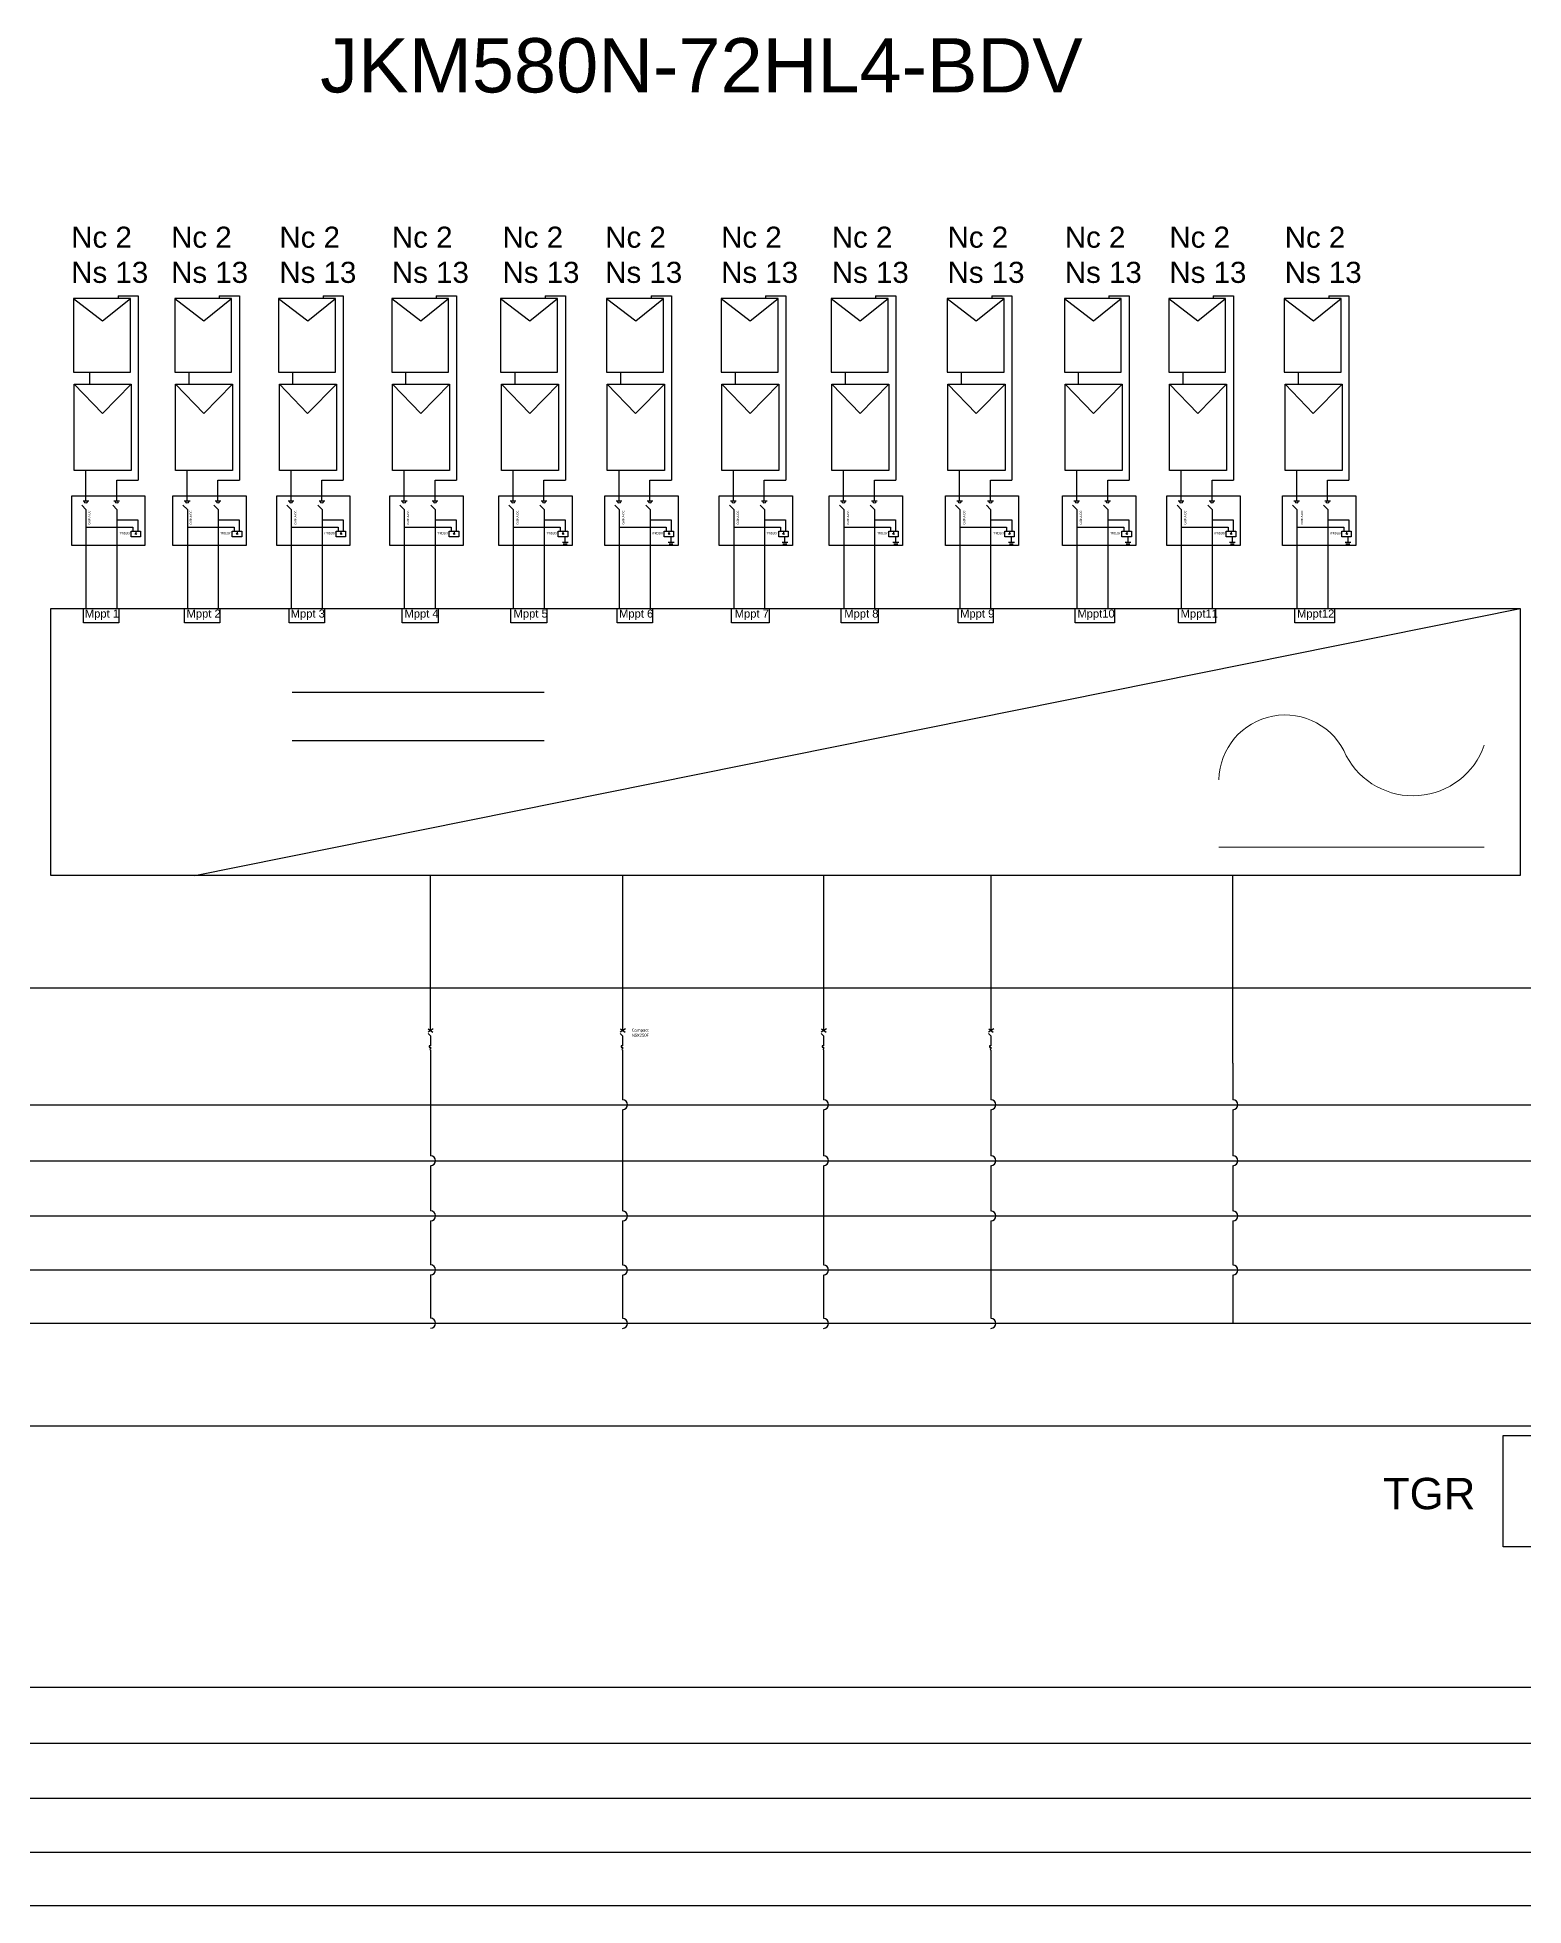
# Model space of a CAD drawing. Header units: inches. Extents: x 355 to 1848, y 183 to 399.
# Drawn here: x 787.7 to 916.8, y 236.9 to 399.1 of the extents above; entities that cross this region are included whole.
import ezdxf

# ---------------------------------------------------------------- set-up
doc = ezdxf.new("R2010")
doc.units = ezdxf.units.IN
doc.header["$MEASUREMENT"] = 0
doc.layers.add('PDF2_Geometry', color=7, linetype='Continuous', true_color=0x2676ba)
doc.styles.get("Standard").update_dxf_attribs({"font": 'arial.ttf'})

msp = doc.modelspace()

# ---------------------------------------------------------------- linework, layer by layer
for p, q in [((790.88, 376.41), (793.41, 374.47)), ((793.41, 374.47), (795.82, 376.41)), ((799.67, 376.41), (802.2, 374.47)), ((802.2, 374.47), (804.61, 376.41)), ((808.69, 376.41), (811.22, 374.47)), ((811.22, 374.47), (813.63, 376.41)), ((818.51, 376.41), (821.04, 374.47)), ((821.04, 374.47), (823.45, 376.41)), ((827.97, 376.41), (830.5, 374.47)), ((830.5, 374.47), (832.91, 376.41)), ((837.17, 376.41), (839.7, 374.47)), ((839.7, 374.47), (842.11, 376.41)), ((847.11, 376.41), (849.63, 374.47)), ((849.63, 374.47), (852.05, 376.41)), ((856.66, 376.41), (859.18, 374.47)), ((859.18, 374.47), (861.6, 376.41)), ((866.74, 376.41), (869.26, 374.47)), ((869.26, 374.47), (871.68, 376.41)), ((876.91, 376.41), (879.43, 374.47)), ((879.43, 374.47), (881.85, 376.41)), ((885.97, 376.41), (888.49, 374.47)), ((888.49, 374.47), (890.91, 376.41)), ((896, 376.41), (898.53, 374.47)), ((898.53, 374.47), (900.95, 376.41)), ((790.95, 368.97), (793.4, 366.42)), ((793.4, 366.42), (795.9, 368.97)), ((799.74, 368.97), (802.19, 366.42)), ((802.19, 366.42), (804.7, 368.97)), ((808.76, 368.97), (811.21, 366.42)), ((811.21, 366.42), (813.72, 368.97)), ((818.57, 368.97), (821.03, 366.42)), ((821.03, 366.42), (823.53, 368.97)), ((828.04, 368.97), (830.49, 366.42)), ((830.49, 366.42), (832.99, 368.97)), ((837.23, 368.97), (839.69, 366.42)), ((839.69, 366.42), (842.19, 368.97)), ((847.17, 368.97), (849.62, 366.42)), ((849.62, 366.42), (852.13, 368.97)), ((856.72, 368.97), (859.18, 366.42)), ((859.18, 366.42), (861.68, 368.97)), ((866.8, 368.97), (869.26, 366.42)), ((869.26, 366.42), (871.76, 368.97)), ((876.97, 368.97), (879.43, 366.42)), ((879.43, 366.42), (881.93, 368.97)), ((886.03, 368.97), (888.49, 366.42)), ((888.49, 366.42), (890.99, 368.97)), ((896.07, 368.97), (898.52, 366.42)), ((898.52, 366.42), (901.03, 368.97)), ((791.71, 358.86), (791.96, 358.86)), ((791.96, 358.86), (792.21, 358.86)), ((794.39, 358.86), (794.64, 358.86)), ((794.64, 358.86), (794.89, 358.86)), ((800.5, 358.86), (800.75, 358.86)), ((800.75, 358.86), (801, 358.86)), ((803.18, 358.86), (803.43, 358.86)), ((803.43, 358.86), (803.68, 358.86)), ((809.52, 358.86), (809.77, 358.86)), ((809.77, 358.86), (810.02, 358.86)), ((812.2, 358.86), (812.45, 358.86)), ((812.45, 358.86), (812.7, 358.86)), ((819.34, 358.86), (819.59, 358.86)), ((819.59, 358.86), (819.84, 358.86)), ((822.02, 358.86), (822.27, 358.86)), ((822.27, 358.86), (822.52, 358.86)), ((828.8, 358.86), (829.05, 358.86)), ((829.05, 358.86), (829.3, 358.86)), ((831.48, 358.86), (831.73, 358.86)), ((831.73, 358.86), (831.98, 358.86)), ((838, 358.86), (838.25, 358.86)), ((838.25, 358.86), (838.5, 358.86)), ((840.68, 358.86), (840.93, 358.86)), ((840.93, 358.86), (841.18, 358.86)), ((847.93, 358.86), (848.18, 358.86)), ((848.18, 358.86), (848.43, 358.86)), ((850.62, 358.86), (850.86, 358.86)), ((850.86, 358.86), (851.11, 358.86)), ((857.48, 358.86), (857.73, 358.86)), ((857.73, 358.86), (857.98, 358.86)), ((860.17, 358.86), (860.42, 358.86)), ((860.42, 358.86), (860.66, 358.86)), ((867.57, 358.86), (867.82, 358.86)), ((867.82, 358.86), (868.06, 358.86)), ((870.25, 358.86), (870.5, 358.86)), ((870.5, 358.86), (870.75, 358.86)), ((877.74, 358.86), (877.99, 358.86)), ((877.99, 358.86), (878.23, 358.86)), ((880.42, 358.86), (880.67, 358.86)), ((880.67, 358.86), (880.92, 358.86)), ((886.8, 358.86), (887.05, 358.86)), ((887.05, 358.86), (887.29, 358.86)), ((889.48, 358.86), (889.73, 358.86)), ((889.73, 358.86), (889.98, 358.86)), ((896.83, 358.86), (897.08, 358.86)), ((897.08, 358.86), (897.33, 358.86)), ((899.51, 358.86), (899.76, 358.86)), ((899.76, 358.86), (900.01, 358.86)), ((796.23, 356.02), (796.36, 356.02)), ((796.3, 355.93), (796.23, 356.02)), ((796.29, 356.22), (796.29, 356.02)), ((796.36, 356.02), (796.3, 355.93)), ((805.02, 356.02), (805.15, 356.02)), ((805.09, 355.93), (805.02, 356.02)), ((805.08, 356.22), (805.08, 356.02)), ((805.15, 356.02), (805.09, 355.93)), ((814.04, 356.02), (814.17, 356.02)), ((814.11, 355.93), (814.04, 356.02)), ((814.1, 356.22), (814.1, 356.02)), ((814.17, 356.02), (814.11, 355.93)), ((823.85, 356.02), (823.99, 356.02)), ((823.93, 355.93), (823.85, 356.02)), ((823.92, 356.22), (823.92, 356.02)), ((823.99, 356.02), (823.93, 355.93)), ((833.32, 356.02), (833.45, 356.02)), ((833.39, 355.93), (833.32, 356.02)), ((833.33, 355.26), (833.58, 355.26)), ((833.38, 356.22), (833.38, 356.02)), ((833.45, 356.02), (833.39, 355.93)), ((833.58, 355.26), (833.58, 355.72)), ((833.58, 355.26), (833.83, 355.26)), ((842.51, 356.02), (842.65, 356.02)), ((842.59, 355.93), (842.51, 356.02)), ((842.52, 355.26), (842.77, 355.26)), ((842.58, 356.22), (842.58, 356.02)), ((842.65, 356.02), (842.59, 355.93)), ((842.77, 355.26), (842.77, 355.72)), ((842.77, 355.26), (843.02, 355.26)), ((852.4, 355.26), (852.65, 355.26)), ((852.45, 356.02), (852.59, 356.02)), ((852.52, 355.93), (852.45, 356.02)), ((852.52, 356.22), (852.52, 356.02)), ((852.59, 356.02), (852.52, 355.93)), ((852.65, 355.26), (852.65, 355.72)), ((852.65, 355.26), (852.9, 355.26)), ((862, 356.02), (862.14, 356.02)), ((862.07, 355.93), (862, 356.02)), ((862.03, 355.26), (862.28, 355.26)), ((862.07, 356.22), (862.07, 356.02)), ((862.14, 356.02), (862.07, 355.93)), ((862.28, 355.26), (862.28, 355.72)), ((862.28, 355.26), (862.53, 355.26)), ((872.07, 355.26), (872.32, 355.26)), ((872.08, 356.02), (872.22, 356.02)), ((872.15, 355.93), (872.08, 356.02)), ((872.15, 356.22), (872.15, 356.02)), ((872.22, 356.02), (872.15, 355.93)), ((872.32, 355.26), (872.32, 355.72)), ((872.32, 355.26), (872.57, 355.26)), ((882.19, 355.26), (882.44, 355.26)), ((882.25, 356.02), (882.39, 356.02)), ((882.32, 355.93), (882.25, 356.02)), ((882.32, 356.22), (882.32, 356.02)), ((882.39, 356.02), (882.32, 355.93)), ((882.44, 355.26), (882.44, 355.72)), ((882.44, 355.26), (882.69, 355.26)), ((891.25, 355.26), (891.5, 355.26)), ((891.31, 356.02), (891.45, 356.02)), ((891.38, 355.93), (891.31, 356.02)), ((891.38, 356.22), (891.38, 356.02)), ((891.45, 356.02), (891.38, 355.93)), ((891.5, 355.26), (891.5, 355.72)), ((891.5, 355.26), (891.75, 355.26)), ((901.29, 355.26), (901.54, 355.26)), ((901.35, 356.02), (901.49, 356.02)), ((901.42, 355.93), (901.35, 356.02)), ((901.41, 356.22), (901.41, 356.02)), ((901.49, 356.02), (901.42, 355.93)), ((901.54, 355.26), (901.54, 355.72)), ((901.54, 355.26), (901.79, 355.26)), ((833.4, 355.13), (833.74, 355.13)), ((833.46, 355.01), (833.69, 355.01)), ((842.59, 355.13), (842.92, 355.13)), ((842.65, 355.01), (842.88, 355.01)), ((852.48, 355.13), (852.81, 355.13)), ((852.53, 355.01), (852.77, 355.01)), ((862.11, 355.13), (862.44, 355.13)), ((862.16, 355.01), (862.4, 355.01)), ((872.14, 355.13), (872.47, 355.13)), ((872.2, 355.01), (872.43, 355.01)), ((882.27, 355.13), (882.6, 355.13)), ((882.32, 355.01), (882.56, 355.01)), ((891.33, 355.13), (891.66, 355.13)), ((891.38, 355.01), (891.62, 355.01)), ((901.36, 355.13), (901.69, 355.13)), ((901.42, 355.01), (901.65, 355.01)), ((801.42, 326.34), (916.48, 349.49)), ((809.87, 342.24), (831.76, 342.24)), ((809.87, 338.04), (831.76, 338.04)), ((870.55, 312.87), (870.55, 326.34)), ((870.78, 313.03), (870.33, 312.72)), ((870.34, 313.03), (870.74, 312.72)), ((870.33, 312.62), (870.53, 312.42)), ((870.53, 311.54), (870.41, 311.54)), ((870.41, 311.54), (870.41, 311.42)), ((870.41, 311.42), (870.53, 311.42)), ((870.53, 312.42), (870.53, 311.54)), ((870.53, 311.42), (870.53, 311.29)), ((870.53, 311.18), (870.53, 310.03)), ((870.53, 310.03), (870.53, 306.86)), ((870.53, 305.99), (870.53, 302)), ((870.53, 301.13), (870.53, 297.21)), ((870.53, 296.34), (870.53, 292.09)), ((870.53, 292.09), (870.53, 287.89))]:
    msp.add_line(p, q)
at = {"color": 242, "true_color": 0xcd2027}
for p, q in [((794.75, 376.63), (794.75, 376.41)), ((794.75, 376.63), (796.5, 376.63)), ((796.5, 376.63), (796.5, 360.63)), ((803.54, 376.63), (803.54, 376.41)), ((803.54, 376.63), (805.29, 376.63)), ((805.29, 376.63), (805.29, 360.63)), ((812.56, 376.63), (812.56, 376.41)), ((812.56, 376.63), (814.31, 376.63)), ((814.31, 376.63), (814.31, 360.63)), ((822.37, 376.63), (822.37, 376.41)), ((822.37, 376.63), (824.13, 376.63)), ((824.13, 376.63), (824.13, 360.63)), ((831.84, 376.63), (831.84, 376.41)), ((831.84, 376.63), (833.59, 376.63)), ((833.59, 376.63), (833.59, 360.63)), ((841.03, 376.63), (841.03, 376.41)), ((841.03, 376.63), (842.79, 376.63)), ((842.79, 376.63), (842.79, 360.63)), ((850.97, 376.63), (850.97, 376.41)), ((850.97, 376.63), (852.72, 376.63)), ((852.72, 376.63), (852.72, 360.63)), ((860.52, 376.63), (860.52, 376.41)), ((860.52, 376.63), (862.27, 376.63)), ((862.27, 376.63), (862.27, 360.63)), ((870.6, 376.63), (870.6, 376.41)), ((870.6, 376.63), (872.35, 376.63)), ((872.35, 376.63), (872.35, 360.63)), ((880.77, 376.63), (880.77, 376.41)), ((880.77, 376.63), (882.53, 376.63)), ((882.53, 376.63), (882.53, 360.63)), ((889.83, 376.63), (889.83, 376.41)), ((889.83, 376.63), (891.59, 376.63)), ((891.59, 376.63), (891.59, 360.63)), ((899.87, 376.63), (899.87, 376.41)), ((899.87, 376.63), (901.62, 376.63)), ((901.62, 376.63), (901.62, 360.63)), ((794.64, 358.86), (794.64, 360.63)), ((794.64, 360.63), (796.5, 360.63)), ((803.43, 358.86), (803.43, 360.63)), ((803.43, 360.63), (805.29, 360.63)), ((812.45, 358.86), (812.45, 360.63)), ((812.45, 360.63), (814.31, 360.63)), ((822.27, 358.86), (822.27, 360.63)), ((822.27, 360.63), (824.13, 360.63)), ((831.73, 358.86), (831.73, 360.63)), ((831.73, 360.63), (833.59, 360.63)), ((840.93, 358.86), (840.93, 360.63)), ((840.93, 360.63), (842.79, 360.63)), ((850.86, 358.86), (850.86, 360.63)), ((850.86, 360.63), (852.72, 360.63)), ((860.42, 358.86), (860.42, 360.63)), ((860.42, 360.63), (862.27, 360.63)), ((870.5, 358.86), (870.5, 360.63)), ((870.5, 360.63), (872.35, 360.63)), ((880.67, 358.86), (880.67, 360.63)), ((880.67, 360.63), (882.53, 360.63)), ((889.73, 358.86), (889.73, 360.63)), ((889.73, 360.63), (891.59, 360.63)), ((899.76, 358.86), (899.76, 360.63)), ((899.76, 360.63), (901.62, 360.63)), ((794.29, 358.48), (794.66, 358.09)), ((803.08, 358.48), (803.45, 358.09)), ((812.1, 358.48), (812.47, 358.09)), ((821.92, 358.48), (822.29, 358.09)), ((831.38, 358.48), (831.75, 358.09)), ((840.58, 358.48), (840.95, 358.09)), ((850.51, 358.48), (850.88, 358.09)), ((860.06, 358.48), (860.43, 358.09)), ((870.14, 358.48), (870.51, 358.09)), ((880.31, 358.48), (880.68, 358.09)), ((889.37, 358.48), (889.75, 358.09)), ((899.41, 358.48), (899.78, 358.09))]:
    msp.add_line(p, q, dxfattribs=at)
at = {"color": 5}
for p, q in [((792.31, 368.97), (792.31, 370.03)), ((800.92, 368.97), (800.92, 370.03)), ((809.94, 368.97), (809.94, 370.03)), ((819.75, 368.97), (819.75, 370.03)), ((829.22, 368.97), (829.22, 370.03)), ((838.41, 368.97), (838.41, 370.03)), ((848.35, 368.97), (848.35, 370.03)), ((857.9, 368.97), (857.9, 370.03)), ((867.98, 368.97), (867.98, 370.03)), ((878.15, 368.97), (878.15, 370.03)), ((887.21, 368.97), (887.21, 370.03)), ((897.25, 368.97), (897.25, 370.03)), ((791.6, 358.48), (791.97, 358.09)), ((800.39, 358.48), (800.77, 358.09)), ((809.41, 358.48), (809.79, 358.09)), ((819.23, 358.48), (819.6, 358.09)), ((828.69, 358.48), (829.06, 358.09)), ((857.38, 358.48), (857.75, 358.09)), ((867.46, 358.48), (867.83, 358.09)), ((877.63, 358.48), (878, 358.09)), ((886.69, 358.48), (887.06, 358.09)), ((896.73, 358.48), (897.1, 358.09)), ((791.97, 356.56), (796.04, 356.56)), ((796.04, 356.56), (796.04, 356.22)), ((800.77, 356.56), (804.83, 356.56)), ((804.83, 356.56), (804.83, 356.22)), ((809.79, 356.56), (813.85, 356.56)), ((813.85, 356.56), (813.85, 356.22)), ((819.6, 356.56), (823.67, 356.56)), ((823.67, 356.56), (823.67, 356.22)), ((829.06, 356.56), (833.13, 356.56)), ((833.13, 356.56), (833.13, 356.22)), ((838.26, 356.56), (842.33, 356.56)), ((842.33, 356.56), (842.33, 356.22)), ((848.2, 356.56), (852.26, 356.56)), ((852.26, 356.56), (852.26, 356.22)), ((857.75, 356.56), (861.81, 356.56)), ((861.81, 356.56), (861.81, 356.22)), ((867.83, 356.56), (871.9, 356.56)), ((871.9, 356.56), (871.9, 356.22)), ((878, 356.56), (882.07, 356.56)), ((882.07, 356.56), (882.07, 356.22)), ((887.06, 356.56), (891.13, 356.56)), ((891.13, 356.56), (891.13, 356.22)), ((897.1, 356.56), (901.16, 356.56)), ((901.16, 356.56), (901.16, 356.22)), ((821.89, 312.87), (821.89, 326.34)), ((822.12, 313.03), (821.67, 312.72)), ((821.69, 313.03), (822.09, 312.72)), ((821.67, 312.62), (821.87, 312.42)), ((821.87, 311.54), (821.75, 311.54)), ((821.75, 311.54), (821.75, 311.42)), ((821.75, 311.42), (821.87, 311.42)), ((821.87, 312.42), (821.87, 311.54)), ((821.87, 311.42), (821.87, 311.29)), ((821.88, 311.18), (821.88, 306.43)), ((821.88, 306.43), (821.88, 302)), ((821.88, 301.13), (821.88, 297.21)), ((821.88, 296.34), (821.88, 292.52)), ((821.88, 291.65), (821.88, 287.89))]:
    msp.add_line(p, q, dxfattribs=at)
at = {"color": 177, "true_color": 0x293189}
for p, q in [((791.96, 358.86), (791.96, 361.47)), ((800.75, 358.86), (800.75, 361.47)), ((809.77, 358.86), (809.77, 361.47)), ((819.59, 358.86), (819.59, 361.47)), ((829.05, 358.86), (829.05, 361.47)), ((838.25, 358.86), (838.25, 361.47)), ((848.18, 358.86), (848.18, 361.47)), ((857.73, 358.86), (857.73, 361.47)), ((867.82, 358.86), (867.82, 361.47)), ((877.99, 358.86), (877.99, 361.47)), ((887.05, 358.86), (887.05, 361.47)), ((897.08, 358.86), (897.08, 361.47)), ((837.89, 358.48), (838.26, 358.09)), ((847.83, 358.48), (848.2, 358.09)), ((791.97, 358.09), (791.97, 349.49)), ((800.77, 358.09), (800.77, 349.49)), ((809.79, 358.09), (809.79, 349.49)), ((819.6, 358.09), (819.6, 349.49)), ((829.06, 358.09), (829.06, 349.49)), ((838.26, 358.09), (838.26, 349.49)), ((848.2, 358.09), (848.2, 349.49)), ((857.75, 358.09), (857.75, 349.49)), ((867.83, 358.09), (867.83, 349.49)), ((878, 358.09), (878, 349.49)), ((887.06, 358.09), (887.06, 349.49)), ((897.1, 358.09), (897.1, 349.49)), ((532.32, 306.43), (1512.2, 306.43)), ((532.32, 255.88), (1512.2, 255.88))]:
    msp.add_line(p, q, dxfattribs=at)
at = {"color": 244, "true_color": 0x991b1e}
for p, q in [((794.66, 358.09), (794.66, 349.49)), ((803.45, 358.09), (803.45, 349.49)), ((812.47, 358.09), (812.47, 349.49)), ((822.29, 358.09), (822.29, 349.49)), ((831.75, 358.09), (831.75, 349.49)), ((840.95, 358.09), (840.95, 349.49)), ((850.88, 358.09), (850.88, 349.49)), ((860.43, 358.09), (860.43, 349.49)), ((870.51, 358.09), (870.51, 349.49)), ((880.68, 358.09), (880.68, 349.49)), ((889.75, 358.09), (889.75, 349.49)), ((899.78, 358.09), (899.78, 349.49))]:
    msp.add_line(p, q, dxfattribs=at)
at = {"color": 1}
for p, q in [((794.66, 357.19), (796.48, 357.19)), ((796.48, 357.19), (796.48, 356.22)), ((803.45, 357.19), (805.27, 357.19)), ((805.27, 357.19), (805.27, 356.22)), ((812.47, 357.19), (814.29, 357.19)), ((814.29, 357.19), (814.29, 356.22)), ((822.29, 357.19), (824.11, 357.19)), ((824.11, 357.19), (824.11, 356.22)), ((831.75, 357.19), (833.57, 357.19)), ((833.57, 357.19), (833.57, 356.22)), ((840.95, 357.19), (842.77, 357.19)), ((842.77, 357.19), (842.77, 356.22)), ((850.88, 357.19), (852.7, 357.19)), ((852.7, 357.19), (852.7, 356.22)), ((860.43, 357.19), (862.25, 357.19)), ((862.25, 357.19), (862.25, 356.22)), ((870.51, 357.19), (872.34, 357.19)), ((872.34, 357.19), (872.34, 356.22)), ((880.68, 357.19), (882.51, 357.19)), ((882.51, 357.19), (882.51, 356.22)), ((889.75, 357.19), (891.57, 357.19)), ((891.57, 357.19), (891.57, 356.22)), ((899.78, 357.19), (901.6, 357.19)), ((901.6, 357.19), (901.6, 356.22)), ((838.57, 312.87), (838.57, 326.34)), ((838.8, 313.03), (838.35, 312.72)), ((838.36, 313.03), (838.77, 312.72)), ((838.35, 312.62), (838.55, 312.42)), ((838.55, 311.54), (838.43, 311.54)), ((838.43, 311.54), (838.43, 311.42)), ((838.43, 311.42), (838.55, 311.42)), ((838.55, 312.42), (838.55, 311.54)), ((838.55, 311.42), (838.55, 311.29)), ((838.55, 311.18), (838.55, 310.03)), ((838.55, 310.03), (838.55, 306.86)), ((838.55, 305.99), (838.55, 301.57)), ((532.32, 301.57), (1512.2, 301.57)), ((838.55, 301.57), (838.55, 297.21)), ((838.55, 296.34), (838.55, 292.52)), ((838.55, 291.65), (838.55, 287.89)), ((532.32, 251.02), (1512.2, 251.02))]:
    msp.add_line(p, q, dxfattribs=at)
at = {"color": 18, "true_color": 0x000000}
for p, q in [((856.03, 312.87), (856.03, 326.34)), ((856.26, 313.03), (855.81, 312.72)), ((855.83, 313.03), (856.23, 312.72)), ((855.81, 312.62), (856.01, 312.42)), ((856.01, 311.54), (855.89, 311.54)), ((855.89, 311.54), (855.89, 311.42)), ((855.89, 311.42), (856.01, 311.42)), ((856.01, 312.42), (856.01, 311.54)), ((856.01, 311.42), (856.01, 311.29)), ((856.01, 311.18), (856.01, 310.03)), ((856.01, 310.03), (856.01, 306.86)), ((856.01, 305.99), (856.01, 302)), ((856.01, 301.13), (856.01, 296.78)), ((532.32, 296.78), (1512.2, 296.78)), ((856.01, 296.78), (856.01, 292.52)), ((856.01, 291.65), (856.01, 287.89)), ((532.32, 246.23), (1512.2, 246.23))]:
    msp.add_line(p, q, dxfattribs=at)
at = {"color": 116, "true_color": 0x136734}
for p, q in [((891.54, 310.03), (891.54, 326.34)), ((891.54, 310.03), (891.54, 306.86)), ((891.54, 305.99), (891.54, 302)), ((891.54, 301.13), (891.54, 297.21)), ((891.54, 296.34), (891.54, 292.52)), ((891.54, 291.65), (891.54, 287.46)), ((532.32, 287.46), (1512.2, 287.46)), ((532.32, 236.91), (1512.2, 236.91))]:
    msp.add_line(p, q, dxfattribs=at)
at = {"color": 7}
for p, q in [((532.32, 292.09), (1512.2, 292.09)), ((532.32, 241.54), (1512.2, 241.54))]:
    msp.add_line(p, q, dxfattribs=at)
for points in [[(790.88, 370.03), (795.82, 370.03), (795.82, 376.41), (790.88, 376.41)], [(799.67, 370.03), (804.61, 370.03), (804.61, 376.41), (799.67, 376.41)], [(808.69, 370.03), (813.63, 370.03), (813.63, 376.41), (808.69, 376.41)], [(818.51, 370.03), (823.45, 370.03), (823.45, 376.41), (818.51, 376.41)], [(827.97, 370.03), (832.91, 370.03), (832.91, 376.41), (827.97, 376.41)], [(837.17, 370.03), (842.11, 370.03), (842.11, 376.41), (837.17, 376.41)], [(847.11, 370.03), (852.05, 370.03), (852.05, 376.41), (847.11, 376.41)], [(856.66, 370.03), (861.6, 370.03), (861.6, 376.41), (856.66, 376.41)], [(866.74, 370.03), (871.68, 370.03), (871.68, 376.41), (866.74, 376.41)], [(876.91, 370.03), (881.85, 370.03), (881.85, 376.41), (876.91, 376.41)], [(885.97, 370.03), (890.91, 370.03), (890.91, 376.41), (885.97, 376.41)], [(896, 370.03), (900.95, 370.03), (900.95, 376.41), (896, 376.41)], [(790.95, 368.97), (795.9, 368.97), (795.9, 361.47), (790.95, 361.47)], [(799.74, 368.97), (804.7, 368.97), (804.7, 361.47), (799.74, 361.47)], [(808.76, 368.97), (813.72, 368.97), (813.72, 361.47), (808.76, 361.47)], [(818.57, 368.97), (823.53, 368.97), (823.53, 361.47), (818.57, 361.47)], [(828.04, 368.97), (832.99, 368.97), (832.99, 361.47), (828.04, 361.47)], [(837.23, 368.97), (842.19, 368.97), (842.19, 361.47), (837.23, 361.47)], [(847.17, 368.97), (852.13, 368.97), (852.13, 361.47), (847.17, 361.47)], [(856.72, 368.97), (861.68, 368.97), (861.68, 361.47), (856.72, 361.47)], [(866.8, 368.97), (871.76, 368.97), (871.76, 361.47), (866.8, 361.47)], [(876.97, 368.97), (881.93, 368.97), (881.93, 361.47), (876.97, 361.47)], [(886.03, 368.97), (890.99, 368.97), (890.99, 361.47), (886.03, 361.47)], [(896.07, 368.97), (901.03, 368.97), (901.03, 361.47), (896.07, 361.47)], [(790.73, 359.27), (797.08, 359.27), (797.08, 354.97), (790.73, 354.97)], [(799.52, 359.27), (805.87, 359.27), (805.87, 354.97), (799.52, 354.97)], [(808.54, 359.27), (814.89, 359.27), (814.89, 354.97), (808.54, 354.97)], [(818.36, 359.27), (824.71, 359.27), (824.71, 354.97), (818.36, 354.97)], [(827.82, 359.27), (834.17, 359.27), (834.17, 354.97), (827.82, 354.97)], [(837.02, 359.27), (843.37, 359.27), (843.37, 354.97), (837.02, 354.97)], [(846.95, 359.27), (853.3, 359.27), (853.3, 354.97), (846.95, 354.97)], [(856.5, 359.27), (862.86, 359.27), (862.86, 354.97), (856.5, 354.97)], [(866.58, 359.27), (872.94, 359.27), (872.94, 354.97), (866.58, 354.97)], [(876.76, 359.27), (883.11, 359.27), (883.11, 354.97), (876.76, 354.97)], [(885.82, 359.27), (892.17, 359.27), (892.17, 354.97), (885.82, 354.97)], [(895.85, 359.27), (902.2, 359.27), (902.2, 354.97), (895.85, 354.97)], [(795.88, 356.22), (796.7, 356.22), (796.7, 355.72), (795.88, 355.72)], [(804.67, 356.22), (805.49, 356.22), (805.49, 355.72), (804.67, 355.72)], [(813.69, 356.22), (814.51, 356.22), (814.51, 355.72), (813.69, 355.72)], [(823.51, 356.22), (824.33, 356.22), (824.33, 355.72), (823.51, 355.72)], [(832.97, 356.22), (833.79, 356.22), (833.79, 355.72), (832.97, 355.72)], [(842.17, 356.22), (842.99, 356.22), (842.99, 355.72), (842.17, 355.72)], [(852.11, 356.22), (852.93, 356.22), (852.93, 355.72), (852.11, 355.72)], [(861.66, 356.22), (862.48, 356.22), (862.48, 355.72), (861.66, 355.72)], [(871.74, 356.22), (872.56, 356.22), (872.56, 355.72), (871.74, 355.72)], [(881.91, 356.22), (882.73, 356.22), (882.73, 355.72), (881.91, 355.72)], [(890.97, 356.22), (891.79, 356.22), (891.79, 355.72), (890.97, 355.72)], [(901, 356.22), (901.82, 356.22), (901.82, 355.72), (901, 355.72)], [(788.92, 349.49), (916.48, 349.49), (916.48, 326.34), (788.91, 326.34)], [(791.76, 349.49), (794.82, 349.49), (794.82, 348.26), (791.76, 348.26)], [(800.53, 349.49), (803.59, 349.49), (803.59, 348.26), (800.53, 348.26)], [(809.61, 349.49), (812.67, 349.49), (812.67, 348.26), (809.61, 348.26)], [(819.41, 349.49), (822.55, 349.49), (822.55, 348.26), (819.41, 348.26)], [(828.84, 349.49), (831.99, 349.49), (831.99, 348.26), (828.84, 348.26)], [(838.09, 349.49), (841.15, 349.49), (841.15, 348.26), (838.09, 348.26)], [(848.01, 349.49), (851.27, 349.49), (851.27, 348.26), (848.01, 348.26)], [(857.54, 349.49), (860.74, 349.49), (860.74, 348.26), (857.54, 348.26)], [(867.68, 349.49), (870.74, 349.49), (870.74, 348.26), (867.68, 348.26)], [(877.85, 349.49), (881.27, 349.49), (881.27, 348.26), (877.85, 348.26)], [(886.82, 349.49), (890.03, 349.49), (890.03, 348.26), (886.82, 348.26)], [(896.93, 349.49), (900.37, 349.49), (900.37, 348.26), (896.93, 348.26)], [(1473.76, 316.55), (522.6, 316.55), (522.6, 278.55), (1473.76, 278.55)], [(915, 277.71), (939, 277.71), (939, 268.06), (915, 268.06)]]:
    msp.add_lwpolyline(points, close=True)
for centre in [(791.96, 358.75), (794.64, 358.75), (800.75, 358.75), (803.43, 358.75), (809.77, 358.75), (812.45, 358.75), (819.59, 358.75), (822.27, 358.75), (829.05, 358.75), (831.73, 358.75), (838.25, 358.75), (840.93, 358.75), (848.18, 358.75), (850.86, 358.75), (857.73, 358.75), (860.42, 358.75), (867.82, 358.75), (870.5, 358.75), (877.99, 358.75), (880.67, 358.75), (887.05, 358.75), (889.73, 358.75), (897.08, 358.75), (899.76, 358.75)]:
    msp.add_circle(centre, 0.11)
at = {"color": 5}
for centre, radius, start, end in [((821.88, 311.24), 0.0521, 92.8678, 272.8678), ((821.88, 301.57), 0.434, 270, 90), ((821.88, 296.78), 0.434, 270, 90), ((821.88, 292.09), 0.434, 270, 90), ((821.88, 287.46), 0.434, 270, 90)]:
    msp.add_arc(centre, radius, start, end, dxfattribs=at)
at = {"color": 1}
for centre, radius, start, end in [((838.55, 311.24), 0.0521, 92.8678, 272.8678), ((838.55, 306.43), 0.434, 270, 90), ((838.55, 296.77), 0.434, 270, 90), ((838.55, 292.08), 0.434, 270, 90), ((838.55, 287.45), 0.434, 270, 90)]:
    msp.add_arc(centre, radius, start, end, dxfattribs=at)
at = {"color": 18, "true_color": 0x000000}
for centre, radius, start, end in [((856.01, 311.24), 0.0521, 92.8678, 272.8678), ((856.01, 306.43), 0.434, 270, 90), ((856.01, 301.57), 0.434, 270, 90), ((856.01, 292.08), 0.434, 270, 90), ((856.01, 287.45), 0.434, 270, 90)]:
    msp.add_arc(centre, radius, start, end, dxfattribs=at)
for centre, radius, start, end in [((870.53, 311.24), 0.0521, 92.8678, 272.8678), ((870.53, 306.43), 0.434, 270, 90), ((870.53, 301.57), 0.434, 270, 90), ((870.53, 296.77), 0.434, 270, 90), ((870.53, 287.45), 0.434, 270, 90)]:
    msp.add_arc(centre, radius, start, end)
at = {"color": 116, "true_color": 0x136734}
for centre in [(891.54, 306.43), (891.54, 301.57), (891.54, 296.77), (891.54, 292.08)]:
    msp.add_arc(centre, 0.434, 270, 90, dxfattribs=at)
at = {"layer": 'PDF2_Geometry', "color": 7, "lineweight": 0}
msp.add_lwpolyline([(890.32, 334.64, -0.81134), (901.38, 336.72, 0.653005), (913.37, 337.64)], format="xyb", dxfattribs=at)
msp.add_lwpolyline([(890.32, 328.78), (913.37, 328.78)], dxfattribs=at)

# ---------------------------------------------------------------- texts
at = {"attachment_point": 1}
for s, width, gutter_width, insert, char_height in [('{\\H0.54167x;\\C7;JKM580N-72HL4-BDV}', 15036.7546, 43.5, (812.3, 399.01), 8.6992), ('Nc 2\\PNs 13', 48.8988, 9.15, (790.69, 382.65), 1.831), ('Nc 2\\PNs 13', 48.8988, 9.15, (799.36, 382.65), 1.831), ('Nc 2\\PNs 13', 48.8988, 9.15, (808.76, 382.65), 1.831), ('Nc 2\\PNs 13', 48.8988, 9.15, (818.53, 382.65), 1.831), ('Nc 2\\PNs 13', 48.8988, 9.15, (828.13, 382.65), 1.831), ('Nc 2\\PNs 13', 48.8988, 9.15, (837.05, 382.65), 1.831), ('Nc 2\\PNs 13', 48.8988, 9.15, (847.11, 382.65), 1.831), ('Nc 2\\PNs 13', 48.8988, 9.15, (856.72, 382.65), 1.831), ('Nc 2\\PNs 13', 48.8988, 9.15, (866.77, 382.65), 1.831), ('Nc 2\\PNs 13', 48.8988, 9.15, (876.95, 382.65), 1.831), ('Nc 2\\PNs 13', 48.8988, 9.15, (886.03, 382.65), 1.831), ('Nc 2\\PNs 13', 48.8988, 9.15, (896.04, 382.65), 1.831), ('{\\fCalibri|b0|i0|c0|p34;\\H0.91667x;\\C3;iPRD20r}', 0.9874, 1, (794.89, 356.13), 0.2), ('{\\fCalibri|b0|i0|c0|p34;\\H0.91667x;\\C3;iPRD20r}', 0.9874, 1, (803.6, 356.13), 0.2), ('{\\fCalibri|b0|i0|c0|p34;\\H0.91667x;\\C3;iPRD20r}', 0.9874, 1, (812.68, 356.13), 0.2), ('{\\fCalibri|b0|i0|c0|p34;\\H0.91667x;\\C3;iPRD20r}', 0.9874, 1, (822.47, 356.13), 0.2), ('{\\fCalibri|b0|i0|c0|p34;\\H0.91667x;\\C3;iPRD20r}', 0.9874, 1, (831.96, 356.13), 0.2), ('{\\fCalibri|b0|i0|c0|p34;\\H0.91667x;\\C3;iPRD20r}', 0.9874, 1, (841.13, 356.13), 0.2), ('{\\fCalibri|b0|i0|c0|p34;\\H0.91667x;\\C3;iPRD20r}', 0.9874, 1, (851.06, 356.13), 0.2), ('{\\fCalibri|b0|i0|c0|p34;\\H0.91667x;\\C3;iPRD20r}', 0.9874, 1, (860.64, 356.13), 0.2), ('{\\fCalibri|b0|i0|c0|p34;\\H0.91667x;\\C3;iPRD20r}', 0.9874, 1, (870.74, 356.13), 0.2), ('{\\fCalibri|b0|i0|c0|p34;\\H0.91667x;\\C3;iPRD20r}', 0.9874, 1, (880.87, 356.13), 0.2), ('{\\fCalibri|b0|i0|c0|p34;\\H0.91667x;\\C3;iPRD20r}', 0.9874, 1, (889.95, 356.13), 0.2), ('{\\fCalibri|b0|i0|c0|p34;\\H0.91667x;\\C3;iPRD20r}', 0.9874, 1, (900.01, 356.13), 0.2), ('Mppt 1', 9.1606, 1, (791.87, 349.41), 0.695), ('Mppt 2', 9.1606, 1, (800.7, 349.41), 0.695), ('Mppt 3 ', 9.1606, 1, (809.74, 349.41), 0.695), ('Mppt 4', 9.1606, 1, (819.62, 349.41), 0.695), ('Mppt 5', 9.1606, 1, (829.09, 349.41), 0.695), ('Mppt 6', 9.1606, 1, (838.25, 349.41), 0.695), ('Mppt 7', 9.1606, 1, (848.29, 349.41), 0.695), ('Mppt 8', 9.1606, 1, (857.8, 349.41), 0.695), ('Mppt 9', 9.1606, 1, (867.86, 349.41), 0.695), ('Mppt10', 9.1606, 1, (878.04, 349.41), 0.695), ('Mppt11', 9.1606, 1, (887, 349.41), 0.695), ('Mppt12', 9.1606, 1, (897.11, 349.41), 0.695), ('{\\fCalibri|b0|i0|c0|p34;\\H0.91667x;\\C1;Compact NSX250F}', 2.2325, 1.43, (839.36, 313.03), 0.286), ('TGR', 13.1167, 1, (904.56, 274.04), 2.724)]:
    msp.add_mtext_dynamic_manual_height_columns(s, width=width, gutter_width=gutter_width, heights=[0], dxfattribs=dict(at, insert=insert, char_height=char_height))
at = {"char_height": 0.2, "attachment_point": 1, "rotation": 90}
for insert in [(792.16, 356.79), (800.97, 356.79), (810.06, 356.79), (819.84, 356.79), (829.34, 356.79), (838.53, 356.79), (848.47, 356.79), (858.04, 356.79), (868.12, 356.79), (878.25, 356.79), (887.31, 356.79), (897.45, 356.79)]:
    msp.add_mtext_dynamic_manual_height_columns('{\\fCalibri|b0|i0|c0|p34;\\H0.91667x;\\C5;C60NA-DC}', width=1.3157, gutter_width=1, heights=[0], dxfattribs=dict(at, insert=insert))

doc.saveas('drawing.dxf')
